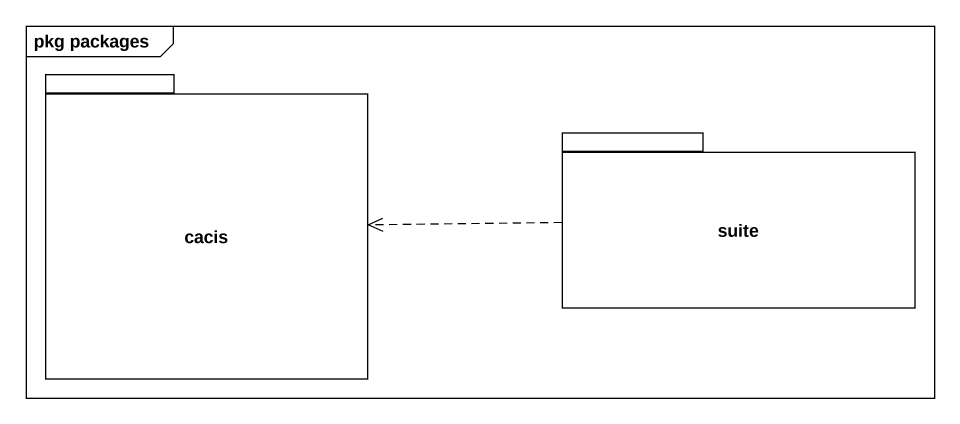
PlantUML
@startuml
mainframe pkg packages
package cacis {
}
package suite {
}
suite .left.> cacis
@enduml
